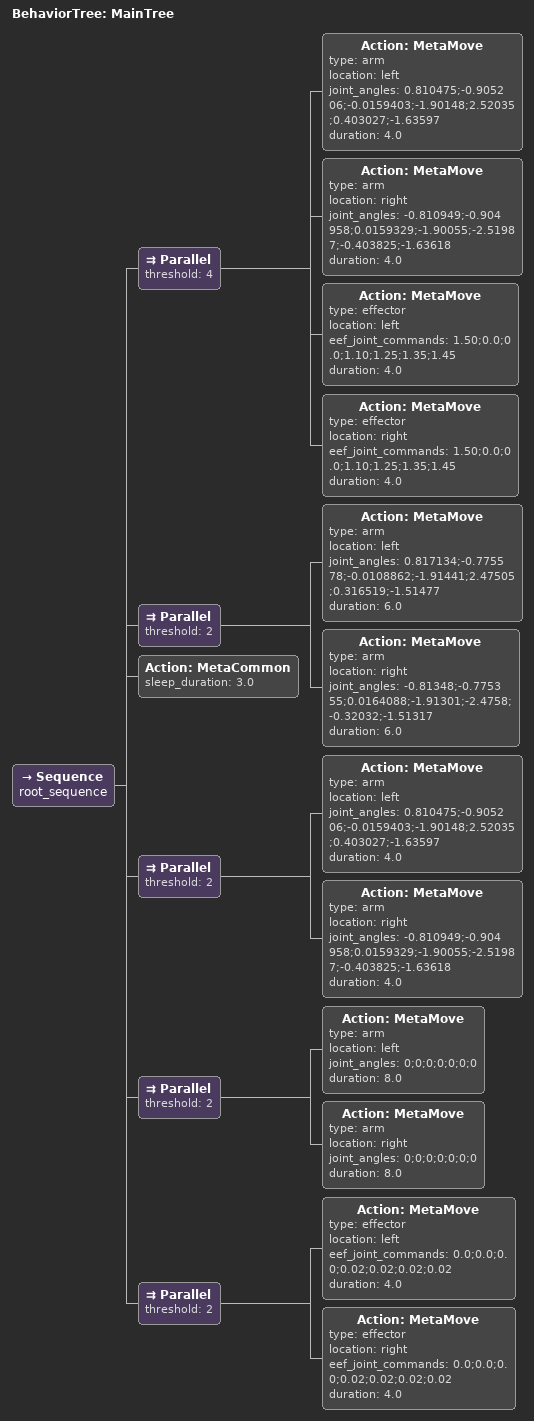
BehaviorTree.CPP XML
<root main_tree_to_execute="MainTree">
    <BehaviorTree ID="MainTree">
        <Sequence name="root_sequence">
            <Parallel threshold="4">
                <Action ID="MetaMove" type="arm" location="left"
                    joint_angles="0.810475;-0.905206;-0.0159403;-1.90148;2.52035;0.403027;-1.63597"
                    duration="4.0" />
                <Action ID="MetaMove" type="arm" location="right"
                    joint_angles="-0.810949;-0.904958;0.0159329;-1.90055;-2.51987;-0.403825;-1.63618"
                    duration="4.0" />
                <Action ID="MetaMove" type="effector" location="left"
                    eef_joint_commands="1.50;0.0;0.0;1.10;1.25;1.35;1.45"
                    duration="4.0" />
                <Action ID="MetaMove" type="effector" location="right"
                    eef_joint_commands="1.50;0.0;0.0;1.10;1.25;1.35;1.45"
                    duration="4.0" />
            </Parallel>

            <Parallel threshold="2">
                <Action ID="MetaMove" type="arm" location="left"
                    joint_angles="0.817134;-0.775578;-0.0108862;-1.91441;2.47505;0.316519;-1.51477"
                    duration="6.0" />
                <Action ID="MetaMove" type="arm" location="right"
                    joint_angles="-0.81348;-0.775355;0.0164088;-1.91301;-2.4758;-0.32032;-1.51317"
                    duration="6.0" />
            </Parallel>

            <Action ID="MetaCommon" sleep_duration="3.0" />

            <!--
              Retira primero los brazos sin cambiar ningún dedo. Así no hay
              barrido de los pulgares ni extensión de los índices junto al
              torso.
            -->
            <Parallel threshold="2">
                <Action ID="MetaMove" type="arm" location="left"
                    joint_angles="0.810475;-0.905206;-0.0159403;-1.90148;2.52035;0.403027;-1.63597"
                    duration="4.0" />
                <Action ID="MetaMove" type="arm" location="right"
                    joint_angles="-0.810949;-0.904958;0.0159329;-1.90055;-2.51987;-0.403825;-1.63618"
                    duration="4.0" />
            </Parallel>

            <!-- Baja los brazos manteniendo intacta la postura de los dedos. -->
            <Parallel threshold="2">
                <Action ID="MetaMove" type="arm" location="left"
                    joint_angles="0;0;0;0;0;0;0" duration="8.0" />
                <Action ID="MetaMove" type="arm" location="right"
                    joint_angles="0;0;0;0;0;0;0" duration="8.0" />
            </Parallel>

            <!-- Sólo abre completamente las manos cuando los brazos están abajo. -->
            <Parallel threshold="2">
                <Action ID="MetaMove" type="effector" location="left"
                    eef_joint_commands="0.0;0.0;0.0;0.02;0.02;0.02;0.02"
                    duration="4.0" />
                <Action ID="MetaMove" type="effector" location="right"
                    eef_joint_commands="0.0;0.0;0.0;0.02;0.02;0.02;0.02"
                    duration="4.0" />
            </Parallel>
        </Sequence>
    </BehaviorTree>
</root>
